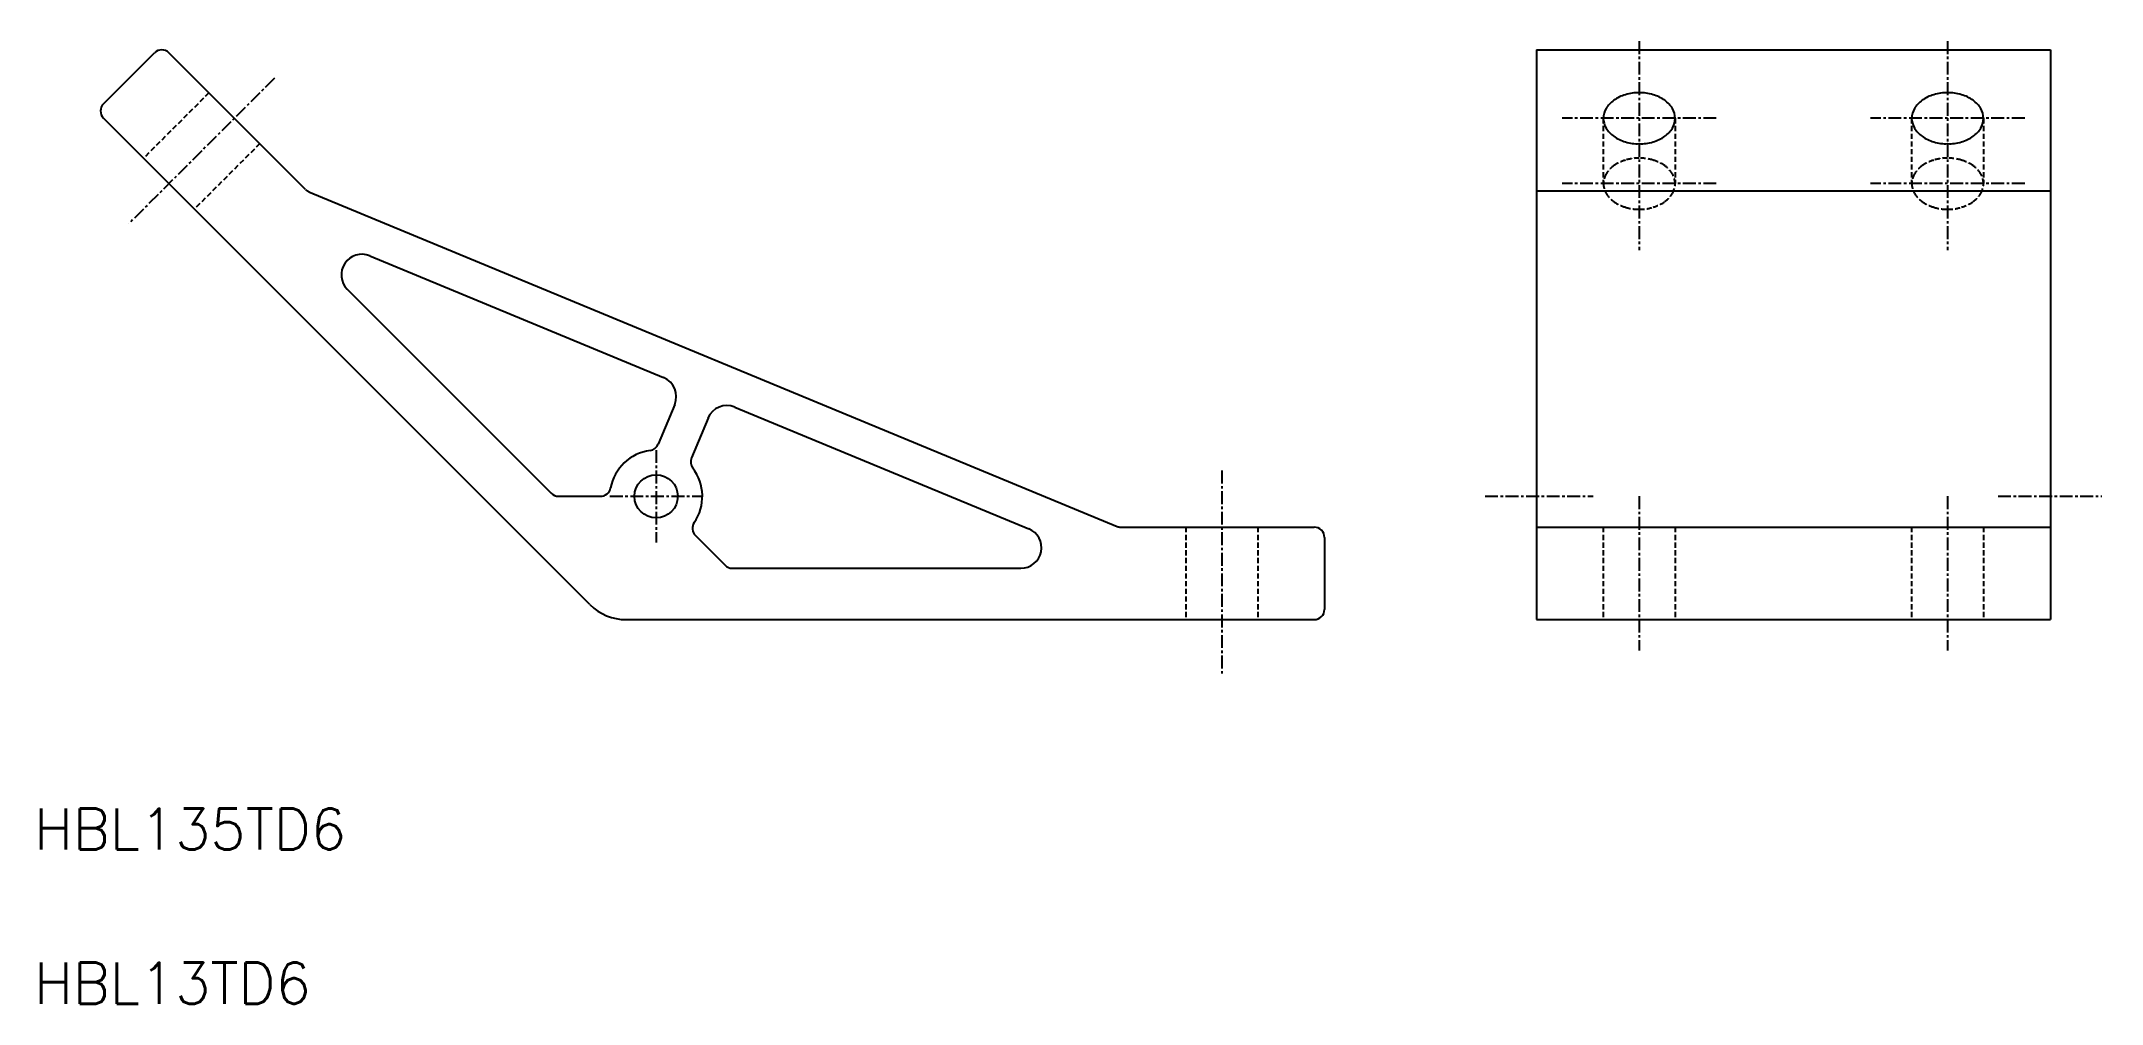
# Model space of a CAD drawing. Extents: x -60 to 141, y -49 to 44.
import ezdxf

# ---------------------------------------------------------------- set-up
doc = ezdxf.new("R2010")
doc.units = 0
doc.linetypes.add('CENTER', pattern=[2, 1.25, -0.25, 0.25, -0.25])
doc.linetypes.add('DASHED', pattern=[0.75, 0.5, -0.25])
doc.layers.get('0').update_dxf_attribs({"linetype": 'CONTINUOUS'})
doc.layers.add('CENTER', color=1, linetype='CENTER')
doc.styles.get("Standard").update_dxf_attribs({"font": 'txt.shx', "bigfont": 'bigfont.shx'})

msp = doc.modelspace()

# ---------------------------------------------------------------- linework, layer by layer
at = {"color": 7, "linetype": 'CONTINUOUS'}
for p, q in [((-53.76, 38.2), (-48.81, 43.15)), ((-34.1, 29.86), (-47.4, 43.15)), ((85.65, 43.45), (85.65, -12)), ((85.65, 43.45), (135.65, 43.45)), ((135.65, 43.45), (135.65, -12)), ((-6.44, -10.54), (-53.76, 36.79)), ((-33.78, 29.64), (44.85, -2.92)), ((85.65, 29.72), (135.65, 29.72)), ((-27.86, 23.4), (0.73, 11.56)), ((-10.19, 0.29), (-30.04, 20.14)), ((1.81, 8.95), (0.21, 5.07)), ((7.66, 8.69), (36.25, -3.15)), ((5.05, 7.61), (3.44, 3.73)), ((-9.49, 0), (-5.41, 0)), ((3.82, -3.82), (6.71, -6.71)), ((45.23, -3), (64.03, -3)), ((65.03, -4), (65.03, -11)), ((85.65, -3), (135.65, -3)), ((7.41, -7), (35.49, -7)), ((-2.9, -12), (64.03, -12)), ((85.65, -12), (135.65, -12))]:
    msp.add_line(p, q, dxfattribs=at)
at = {"color": 3, "linetype": 'DASHED'}
for p, q in [((-43.51, 39.27), (-49.87, 32.9)), ((92.15, 36.79), (92.15, 30.43)), ((99.15, 36.79), (99.15, 30.43)), ((122.15, 36.79), (122.15, 30.43)), ((129.15, 36.79), (129.15, 30.43)), ((-38.56, 34.32), (-44.92, 27.95)), ((51.53, -3), (51.53, -12)), ((58.53, -3), (58.53, -12)), ((92.15, -3), (92.15, -12)), ((99.15, -3), (99.15, -12)), ((122.15, -3), (122.15, -12)), ((129.15, -3), (129.15, -12))]:
    msp.add_line(p, q, dxfattribs=at)
at = {"color": 7, "linetype": 'CONTINUOUS'}
for points in [[(99.15, 36.79, 0.098491), (98.89, 37.74, 0.098491), (98.13, 38.54, 0.098491), (96.99, 39.08, 0.098491), (95.65, 39.27, 0.098491), (94.31, 39.08, 0.098491), (93.18, 38.54, 0.098491), (92.42, 37.74, 0.098491), (92.15, 36.79, 0.098491), (92.42, 35.84, 0.098491), (93.18, 35.04, 0.098491), (94.31, 34.5, 0.098491), (95.65, 34.32, 0.098491), (96.99, 34.5, 0.098491), (98.13, 35.04, 0.098491), (98.89, 35.84, 0.098491)], [(129.15, 36.79, 0.098491), (128.89, 37.74, 0.098491), (128.13, 38.54, 0.098491), (126.99, 39.08, 0.098491), (125.65, 39.27, 0.098491), (124.31, 39.08, 0.098491), (123.18, 38.54, 0.098491), (122.42, 37.74, 0.098491), (122.15, 36.79, 0.098491), (122.42, 35.84, 0.098491), (123.18, 35.04, 0.098491), (124.31, 34.5, 0.098491), (125.65, 34.32, 0.098491), (126.99, 34.5, 0.098491), (128.13, 35.04, 0.098491), (128.89, 35.84, 0.098491)]]:
    msp.add_lwpolyline(points, format="xyb", close=True, dxfattribs=at)
at = {"color": 3, "linetype": 'DASHED'}
for points in [[(99.15, 30.43, 0.098491), (98.89, 31.37, 0.098491), (98.13, 32.18, 0.098491), (96.99, 32.71, 0.098491), (95.65, 32.9, 0.098491), (94.31, 32.71, 0.098491), (93.18, 32.18, 0.098491), (92.42, 31.37, 0.098491), (92.15, 30.43, 0.098491), (92.42, 29.48, 0.098491), (93.18, 28.68, 0.098491), (94.31, 28.14, 0.098491), (95.65, 27.95, 0.098491), (96.99, 28.14, 0.098491), (98.13, 28.68, 0.098491), (98.89, 29.48, 0.098491)], [(129.15, 30.43, 0.098491), (128.89, 31.37, 0.098491), (128.13, 32.18, 0.098491), (126.99, 32.71, 0.098491), (125.65, 32.9, 0.098491), (124.31, 32.71, 0.098491), (123.18, 32.18, 0.098491), (122.42, 31.37, 0.098491), (122.15, 30.43, 0.098491), (122.42, 29.48, 0.098491), (123.18, 28.68, 0.098491), (124.31, 28.14, 0.098491), (125.65, 27.95, 0.098491), (126.99, 28.14, 0.098491), (128.13, 28.68, 0.098491), (128.89, 29.48, 0.098491)]]:
    msp.add_lwpolyline(points, format="xyb", close=True, dxfattribs=at)
at = {"color": 7, "linetype": 'CONTINUOUS'}
msp.add_circle((0, 0), 2.1, dxfattribs=at)
for centre, radius, start, end in [((-48.1, 42.45), 1, 45, 135), ((-53.05, 37.5), 1, 135, 225), ((-33.4, 30.57), 1, 225, 247.5), ((-28.63, 21.56), 2, 67.5, 225), ((-0.04, 9.71), 2, 337.5, 67.5), ((6.89, 6.84), 2, 67.5, 157.5), ((0, 0), 4.5, 97.5, 169.5243), ((-0.72, 5.45), 1, 277.5001, 337.5), ((4.36, 3.35), 1, 157.5, 217.5), ((0, 0), 4.5, 325.4757, 37.5), ((-9.49, 1), 1, 225, 270), ((-5.41, 1), 1, 270, 349.5243), ((4.53, -3.12), 1, 145.4757, 225), ((35.49, -5), 2, 270, 67.5), ((45.23, -2), 1, 247.5, 270), ((64.03, -4), 1, 0, 90), ((7.41, -6), 1, 225, 270), ((-2.9, -7), 5, 225, 270), ((64.03, -11), 1, 270, 0)]:
    msp.add_arc(centre, radius, start, end, dxfattribs=at)
at = {"layer": 'CENTER', "color": 1, "linetype": 'CENTER'}
for p, q in [((95.65, 44.29), (95.65, 23.96)), ((125.65, 44.29), (125.65, 23.96)), ((-37.14, 40.68), (-51.29, 26.54)), ((103.15, 36.79), (88.15, 36.79)), ((133.15, 36.79), (118.15, 36.79)), ((103.15, 30.43), (88.15, 30.43)), ((133.15, 30.43), (118.15, 30.43)), ((0, 4.5), (0, -4.5)), ((55.03, 2.5), (55.03, -17.5)), ((-4.5, 0), (4.5, 0)), ((80.65, 0), (91.17, 0)), ((95.65, 0), (95.65, -15)), ((125.65, 0), (125.65, -15)), ((130.56, 0), (140.65, 0))]:
    msp.add_line(p, q, dxfattribs=at)

# ---------------------------------------------------------------- texts
at = {"color": 7, "linetype": 'CONTINUOUS'}
for s, p in [('HBL135TD6', (-60.51, -34.38)), ('HBL13TD6', (-60.51, -49.38))]:
    msp.add_text(s, height=4, dxfattribs=at).set_placement(p)

doc.saveas('drawing.dxf')
